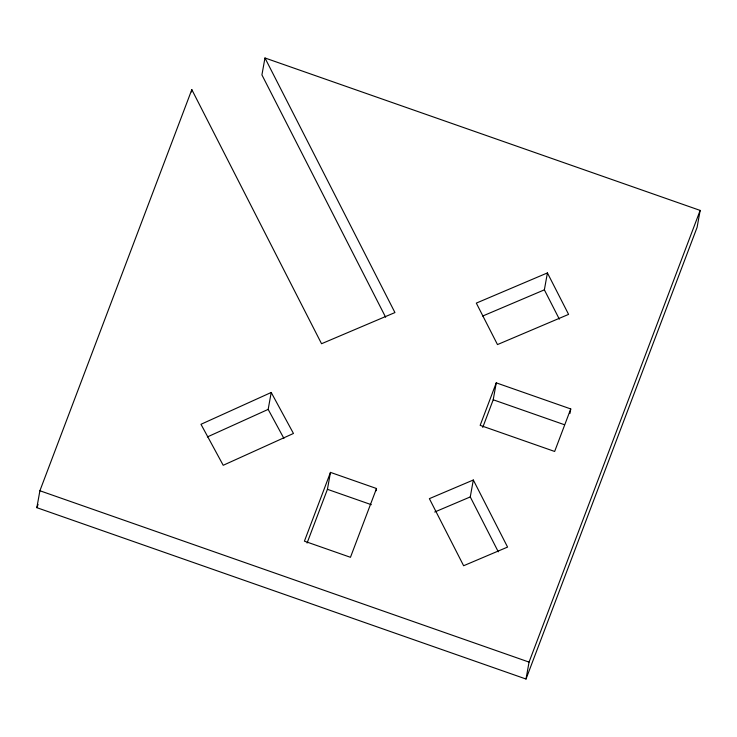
<?xml version="1.0" encoding="UTF-8"?>
<svg xmlns="http://www.w3.org/2000/svg" width="737" height="737" viewBox="0 0 737 737"><rect width="100%" height="100%" fill="white"/><g stroke="black" fill="none" stroke-linecap="round" stroke-linejoin="round"><path stroke-width="1.11" d="M36.85 507.673L39.899 490.75L191.823 89.647L321.544 343.728L394.94 312.562L264.97 57.974L700.15 210.413L697.101 227.337L526.015 679.026L36.85 507.673L38.075 504.449M191.417 91.904L191.823 89.647M264.97 57.974L261.921 74.898L385.635 317.223M283.902 438.395L268.167 409.394L271.216 392.471L200.98 424.291L223.21 465.287L293.455 433.467L271.216 392.471M307.071 543.049L327.431 489.313L330.471 472.389L376.515 488.511L376.11 490.768M498.295 551.81L470.27 496.922L473.32 479.999L429.376 498.654L463.628 565.74L507.572 547.084L473.32 479.999M482.744 427.405L493.21 399.776L496.259 382.853L570.751 408.943L569.941 413.457M559.346 319.176L544.367 289.844L547.416 272.92L476.314 303.11L497.484 344.575L568.586 314.386L547.416 272.92M526.015 679.026L529.055 662.102L700.15 210.413M330.471 472.389L304.418 541.17L350.462 557.301L376.515 488.511M496.259 382.853L480.156 425.36L554.648 451.459L570.751 408.943M207.364 436.94L268.167 409.394M482.68 316.035L544.367 289.844M434.701 512.022L470.27 496.922M493.21 399.776L564.468 424.733M327.431 489.313L371.328 504.688M39.899 490.75L529.055 662.102"/></g></svg>
